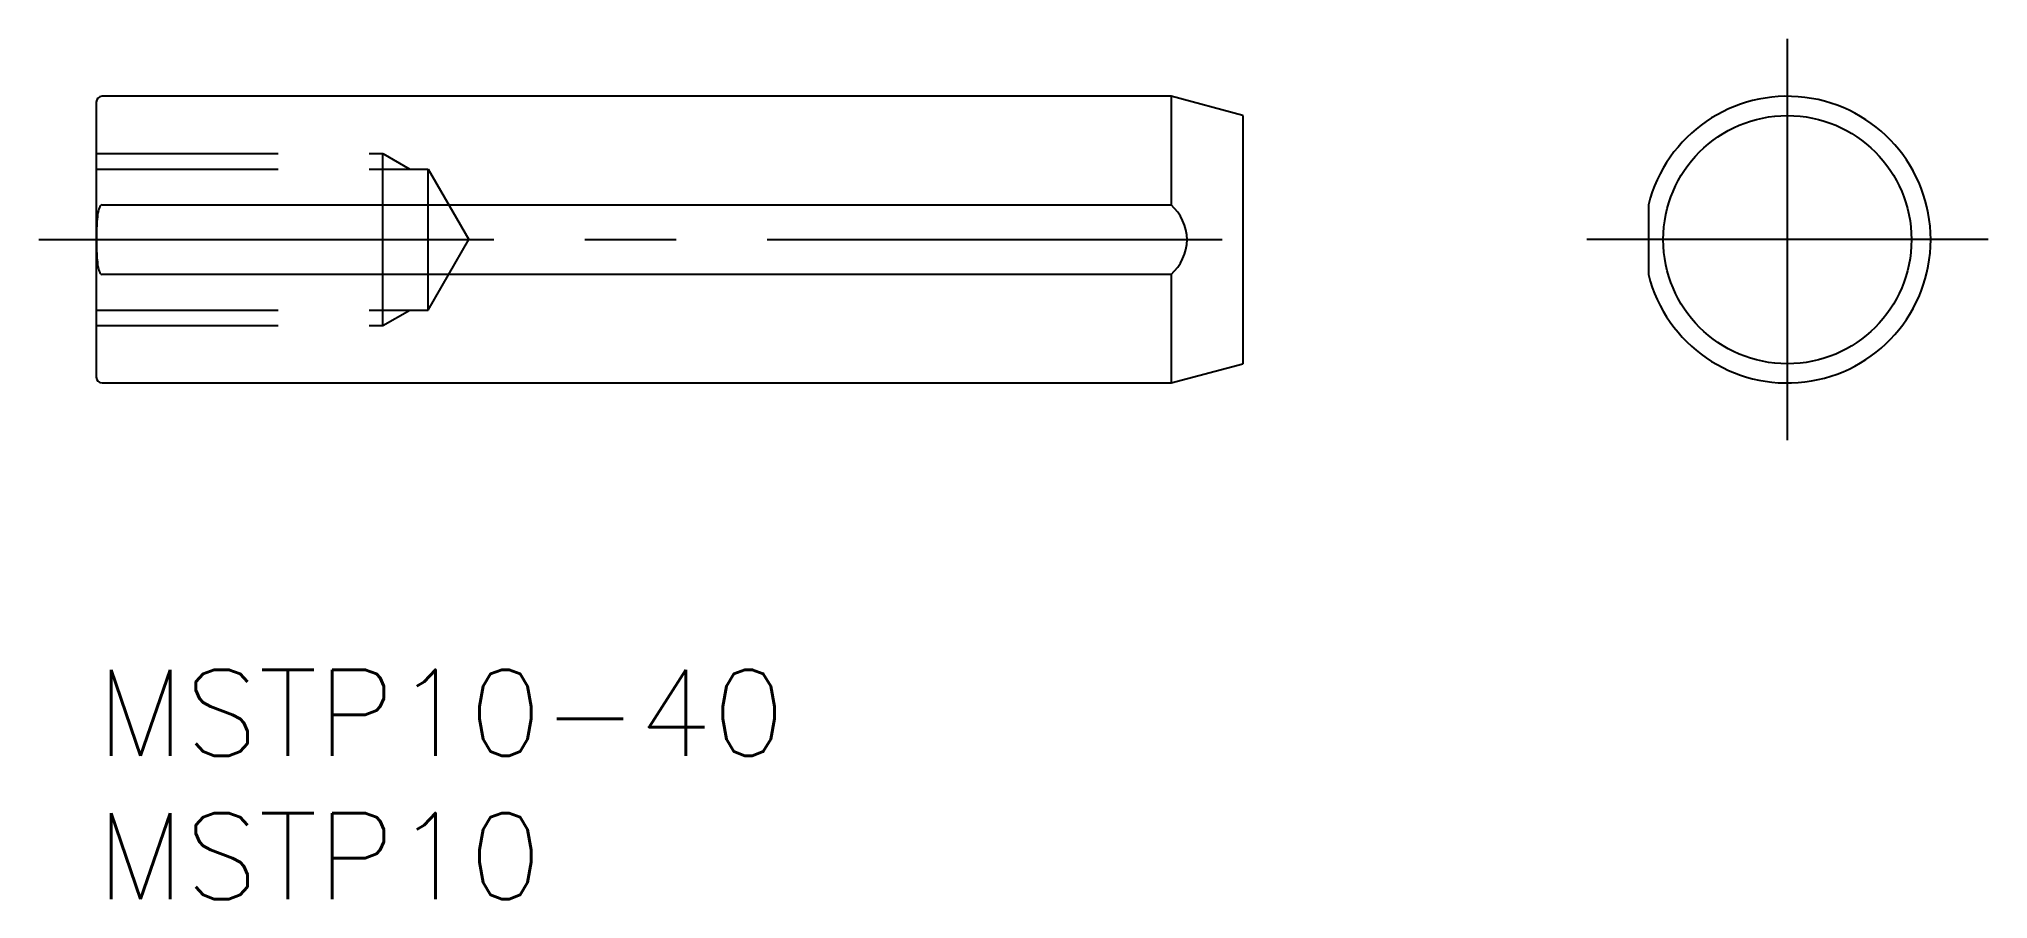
# Model space of a CAD drawing. Extents: x -2 to 66, y -8 to 22.
import ezdxf

# ---------------------------------------------------------------- set-up
doc = ezdxf.new("R2010")
doc.units = 0
doc.header["$LTSCALE"] = 0.5
doc.linetypes.add('CENTER', pattern=[50.8, 31.75, -6.35, 6.35, -6.35])
doc.linetypes.add('DASHED', pattern=[19.05, 12.7, -6.35])
for name, color, linetype in [('MSM_CENTER', 1, 'CENTER'), ('MSM_CONTINUOUS', 7, 'CONTINUOUS'), ('MSM_DASHED', 4, 'DASHED'), ('MSM_PART_NUMBER', 7, 'CONTINUOUS')]:
    doc.layers.add(name, color=color, linetype=linetype)
doc.styles.get("Standard").update_dxf_attribs({"font": 'txt.shx', "height": 1, "bigfont": 'bigfont.shx'})

# ---------------------------------------------------------------- blocks, each defined once
blk = doc.blocks.new('*U11')
at = {"layer": 'MSM_PART_NUMBER'}
blk.add_text('MSTP10-40', height=3, dxfattribs=at).set_placement((0, -3))
blk = doc.blocks.new('*U12')
at = {"layer": 'MSM_PART_NUMBER'}
blk.add_text('MSTP10', height=3, dxfattribs=at).set_placement((0, -8))

msp = doc.modelspace()

# ---------------------------------------------------------------- linework, layer by layer
at = {"layer": 'MSM_CENTER'}
for p, q in [((59, 8), (59, 22)), ((-2, 15), (42, 15)), ((66, 15), (52, 15))]:
    msp.add_line(p, q, dxfattribs=at)
at = {"layer": 'MSM_CONTINUOUS'}
for p, q in [((0, 19.8), (0, 10.2)), ((37.5, 20), (0.2, 20)), ((40, 19.33), (37.5, 20)), ((37.5, 20), (37.5, 16.216)), ((40, 19.33), (40, 10.67)), ((0.2, 16.216), (37.5, 16.216)), ((54.15, 16.216), (54.15, 13.784)), ((37.5, 13.784), (0.2, 13.784)), ((37.5, 13.784), (37.5, 10)), ((37.5, 10), (40, 10.67)), ((0.2, 10), (37.5, 10))]:
    msp.add_line(p, q, dxfattribs=at)
msp.add_circle((59, 15), 4.33, dxfattribs=at)
for centre, radius, start, end in [((0.2, 19.8), 0.2, 90, 180), ((59, 15), 5, 194.06987, 165.93013), ((3.814, 15.336), 3.804, 169.69761, 179.03491), ((0.518, 15.922), 0.456, 145.50917, 168.0947), ((0.21, 16.135), 0.0813, 96.96876, 146.02356), ((36.337, 14.945), 1.722, 1.8178, 47.53284), ((15.955, 15), 15.949, 178.56285, 181.43715), ((36.337, 15.055), 1.722, 312.46716, 358.1822), ((3.814, 14.664), 3.804, 180.96509, 190.30239), ((0.518, 14.078), 0.456, 191.9053, 214.49083), ((0.21, 13.865), 0.0813, 213.97644, 263.03124), ((0.2, 10.2), 0.2, 180, 270)]:
    msp.add_arc(centre, radius, start, end, dxfattribs=at)
at = {"layer": 'MSM_DASHED'}
for p, q in [((0, 18), (10, 18)), ((10, 12), (10, 18)), ((10, 18), (10.938, 17.458)), ((0, 17.458), (11.581, 17.458)), ((11.581, 12.541), (11.581, 17.458)), ((11.581, 17.458), (13, 15)), ((11.581, 12.541), (13, 15)), ((0, 12.541), (11.581, 12.541)), ((10, 12), (10.938, 12.541)), ((0, 12), (10, 12))]:
    msp.add_line(p, q, dxfattribs=at)

# ---------------------------------------------------------------- block references
at = {"layer": 'MSM_CONTINUOUS'}
for name in ['*U11', '*U12']:
    msp.add_blockref(name, (0, 0), dxfattribs=at)

doc.saveas('drawing.dxf')
